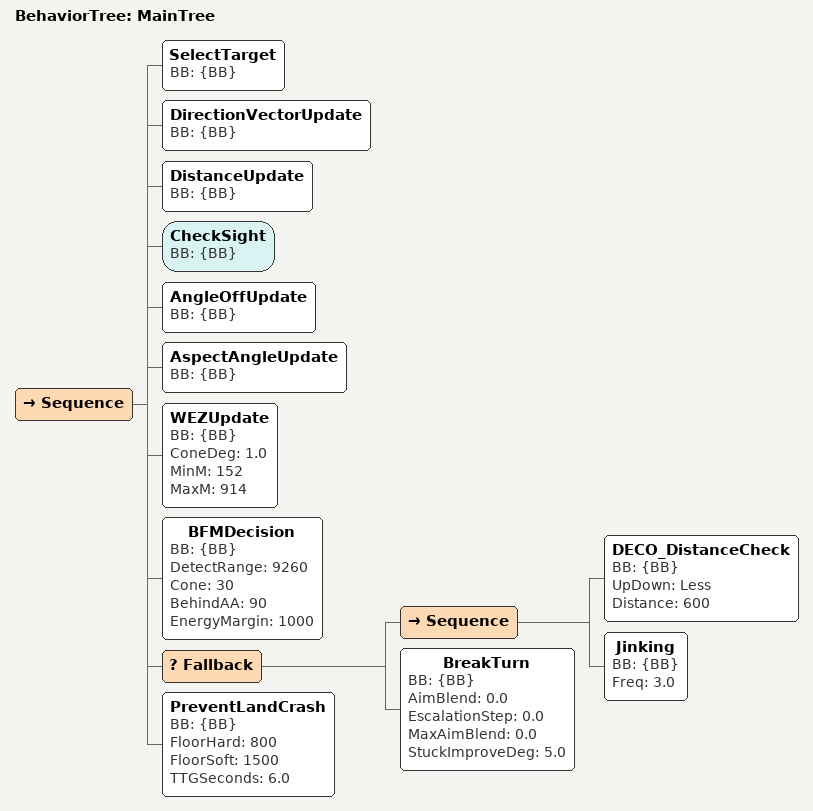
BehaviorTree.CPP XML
<?xml version="1.0"?>
<root main_tree_to_execute="MainTree">

  <BehaviorTree ID="MainTree">
    <Sequence>

      <!-- ===================== 상태 갱신 ===================== -->
      <SelectTarget          BB="{BB}"/>
      <DirectionVectorUpdate BB="{BB}"/>
      <DistanceUpdate        BB="{BB}"/>
      <CheckSight            BB="{BB}"/>
      <AngleOffUpdate        BB="{BB}"/>
      <AspectAngleUpdate     BB="{BB}"/>
      <WEZUpdate             BB="{BB}" ConeDeg="1.0" MinM="152" MaxM="914"/>

      <!-- 국면 분류는 돌려두되(블랙보드 일관성) 분기에는 쓰지 않는다. -->
      <BFMDecision BB="{BB}" DetectRange="9260" Cone="30" BehindAA="90" EnergyMargin="1000"/>

      <!-- ============ 항상 회피. 국면과 무관. ============ -->
      <Fallback>
        <!-- 근접: 고빈도 저크 -->
        <Sequence>
          <DECO_DistanceCheck BB="{BB}" UpDown="Less" Distance="600"/>
          <Jinking BB="{BB}" Freq="3.0"/>
        </Sequence>
        <!-- 그 외: 순수 브레이크 턴. AimBlend=0 이라 조준을 전혀 섞지 않는다. -->
        <BreakTurn BB="{BB}" AimBlend="0.0" EscalationStep="0.0" MaxAimBlend="0.0" StuckImproveDeg="5.0"/>
      </Fallback>

      <PreventLandCrash BB="{BB}" FloorHard="800" FloorSoft="1500" TTGSeconds="6.0"/>

    </Sequence>
  </BehaviorTree>

</root>
